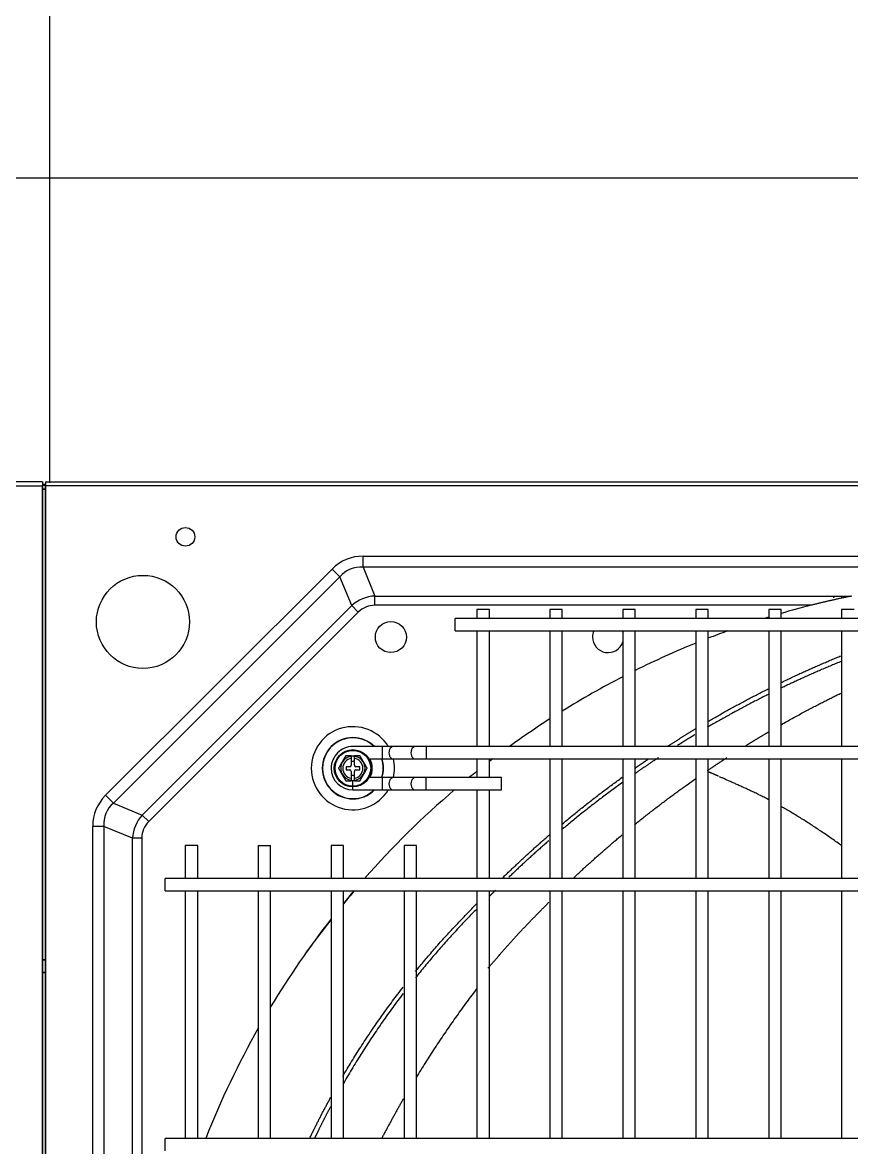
# Model space of a CAD drawing. Header units: millimetres. Extents: x 0 to 504600, y 0 to 118800.
# Drawn here: x 434015.5 to 434282.7, y 46226 to 46588.4 of the extents above; entities that cross this region are included whole.
import ezdxf

# ---------------------------------------------------------------- set-up
doc = ezdxf.new("R2010")
doc.units = ezdxf.units.MM
doc.header["$LTSCALE"] = 200
doc.layers.add('LG-AIRCON', color=240, linetype='Continuous')
doc.layers.add('LG-RLRG', color=3, linetype='Continuous')

# ---------------------------------------------------------------- blocks, each defined once
blk = doc.blocks.new('UXC')
at = {"layer": 'LG-AIRCON', "color": 0}
for p, q in [((390.35, 733), (390.35, 30)), ((390.35, 30), (390.35, 733)), ((391.35, 30), (391.35, 733)), ((391.35, 733), (391.35, 30)), ((371.59, 110.97), (371.59, 650.97)), ((375.12, 650.97), (375.12, 110.97)), ((359.31, 114.82), (359.31, 647.11)), ((362.28, 647.11), (362.28, 114.82)), ((351.81, 215.5), (351.81, 213.5)), ((-393.71, 211.5), (351.81, 211.5)), ((133.8, 131.76), (133.8, 211.5)), ((153.3, 211.5), (153.3, 131.76)), ((157.3, 131.76), (157.3, 211.5)), ((176.8, 211.5), (176.8, 131.76)), ((180.8, 131.76), (180.8, 211.5)), ((200.3, 211.5), (200.3, 131.76)), ((204.3, 131.76), (204.3, 211.5)), ((223.8, 211.5), (223.8, 131.76)), ((227.8, 131.76), (227.8, 211.5)), ((247.3, 211.5), (247.3, 131.76)), ((251.3, 131.76), (251.3, 211.5)), ((270.8, 211.5), (270.8, 131.75)), ((274.8, 131.75), (274.8, 211.5)), ((294.3, 211.5), (294.3, 131.75)), ((298.3, 131.75), (298.3, 211.5)), ((317.8, 211.5), (317.8, 131.75)), ((321.8, 131.75), (321.8, 211.5)), ((341.3, 211.5), (341.3, 131.75)), ((345.3, 131.75), (345.3, 211.5)), ((351.81, 213.5), (351.81, 211.5)), ((391.36, 158), (390.35, 158)), ((390.35, 158), (391.35, 158)), ((391.36, 154), (390.35, 154)), ((390.35, 154), (391.35, 154)), ((351.81, 131.75), (-393.71, 131.75)), ((351.81, 131.75), (351.81, 129.75)), ((-393.71, 127.75), (351.81, 127.75)), ((133.8, 89.26), (133.8, 127.76)), ((153.3, 127.76), (153.3, 89.26)), ((157.3, 89.26), (157.3, 127.76)), ((176.8, 127.76), (176.8, 89.26)), ((180.8, 89.26), (180.8, 127.76)), ((200.3, 127.76), (200.3, 89.26)), ((204.3, 89.26), (204.3, 127.76)), ((223.8, 127.76), (223.8, 89.26)), ((227.8, 89.26), (227.8, 127.76)), ((247.3, 127.76), (247.3, 99.26)), ((251.3, 99.26), (251.3, 127.76)), ((270.8, 127.75), (270.8, 117.09)), ((274.8, 117.09), (274.8, 127.75)), ((294.3, 127.75), (294.3, 117.09)), ((298.3, 117.09), (298.3, 127.75)), ((317.8, 127.75), (317.8, 117.09)), ((321.8, 117.09), (321.8, 127.75)), ((341.3, 127.75), (341.3, 117.09)), ((345.3, 117.09), (345.3, 127.75)), ((351.81, 129.75), (351.81, 127.75)), ((270.8, 117.09), (274.8, 117.09)), ((294.3, 117.09), (298.3, 117.09)), ((321.8, 117.09), (317.8, 117.09)), ((341.3, 117.09), (345.3, 117.09)), ((359.31, 114.82), (362.28, 114.82)), ((362.28, 114.82), (371.59, 110.97)), ((289.56, 41.97), (357.07, 109.42)), ((357.07, 109.42), (359.17, 107.32)), ((371.59, 110.97), (375.12, 110.97)), ((359.17, 107.32), (291.66, 39.87)), ((368.48, 103.46), (359.17, 107.32)), ((295.51, 30.57), (368.48, 103.46)), ((368.48, 103.46), (370.98, 100.96)), ((267.64, 99.25), (243.35, 99.25)), ((243.35, 99.25), (243.35, 95.25)), ((271.18, 99.25), (267.64, 99.25)), ((267.64, 99.25), (267.64, 95.25)), ((278.25, 99.25), (271.18, 99.25)), ((281.78, 99.25), (278.25, 99.25)), ((291.3, 99.25), (281.78, 99.25)), ((281.78, 99.25), (281.78, 95.25)), ((291.3, 99.25), (291.3, 96.25)), ((370.98, 100.96), (298.01, 28.07)), ((243.35, 95.25), (267.64, 95.25)), ((247.3, 95.25), (247.3, 89.26)), ((251.3, 89.26), (251.3, 95.25)), ((267.64, 95.25), (271.18, 95.25)), ((271.18, 95.25), (278.25, 95.25)), ((278.25, 95.25), (281.78, 95.25)), ((281.78, 95.25), (286.11, 95.25)), ((290.8, 96.25), (291.8, 96.25)), ((290.8, 96.14), (290.8, 95.46)), ((290.8, 95.46), (290.8, 93.25)), ((291.8, 94.45), (290.8, 94.45)), ((291.8, 95.46), (291.8, 96.14)), ((291.8, 93.25), (291.8, 95.46)), ((289.1, 92.75), (289.1, 91.75)), ((290.3, 92.75), (289.1, 92.75)), ((289.1, 91.75), (290.3, 91.75)), ((290.8, 91.25), (290.8, 89.04)), ((291.8, 89.04), (291.8, 91.25)), ((293.5, 92.75), (292.3, 92.75)), ((292.3, 91.75), (293.5, 91.75)), ((293.5, 91.75), (293.5, 92.75)), ((267.64, 89.25), (-309.54, 89.25)), ((271.18, 89.25), (267.64, 89.25)), ((267.64, 85.25), (267.64, 89.25)), ((278.25, 89.25), (271.18, 89.25)), ((281.78, 89.25), (278.25, 89.25)), ((286.11, 89.25), (281.78, 89.25)), ((281.78, 89.25), (281.78, 85.25)), ((290.8, 90.05), (291.8, 90.05)), ((290.8, 89.04), (290.8, 88.36)), ((291.8, 88.25), (290.8, 88.25)), ((291.8, 88.36), (291.8, 89.04)), ((-309.54, 85.25), (267.64, 85.25)), ((133.8, 48), (133.8, 85.26)), ((153.3, 85.26), (153.3, 48)), ((157.3, 48), (157.3, 85.26)), ((176.8, 85.26), (176.8, 48)), ((180.8, 48), (180.8, 85.26)), ((200.3, 85.26), (200.3, 48)), ((204.3, 48), (204.3, 85.26)), ((223.8, 85.26), (223.8, 48)), ((227.8, 48), (227.8, 85.26)), ((247.3, 85.26), (247.3, 48)), ((251.3, 48), (251.3, 85.26)), ((267.64, 85.25), (271.18, 85.25)), ((271.18, 85.25), (278.25, 85.25)), ((278.25, 85.25), (281.78, 85.25)), ((281.78, 85.25), (291.3, 85.25)), ((258.31, 48), (-300.21, 48)), ((258.31, 48), (258.31, 46)), ((-300.21, 44), (258.31, 44)), ((133.8, 41.09), (133.8, 44.01)), ((153.3, 44.01), (153.3, 41.09)), ((157.3, 41.09), (157.3, 44.01)), ((176.8, 44.01), (176.8, 41.09)), ((180.8, 41.09), (180.8, 44.01)), ((200.3, 44.01), (200.3, 41.09)), ((204.3, 41.09), (204.3, 44.01)), ((223.8, 44.01), (223.8, 41.09)), ((227.8, 41.09), (227.8, 44.01)), ((247.3, 44.01), (247.3, 41.09)), ((251.3, 41.09), (251.3, 44.01)), ((258.31, 46), (258.31, 44)), ((129.8, 41.09), (133.8, 41.09)), ((153.3, 41.09), (157.3, 41.09)), ((176.8, 41.09), (180.8, 41.09)), ((200.3, 41.09), (204.3, 41.09)), ((223.8, 41.09), (227.8, 41.09)), ((247.3, 41.09), (251.3, 41.09)), ((289.56, 41.97), (291.66, 39.87)), ((291.66, 39.87), (295.51, 30.57)), ((284.17, 36.77), (130.61, 36.77)), ((143.59, 39.74), (284.17, 39.74)), ((284.17, 39.74), (284.17, 36.77)), ((288.02, 27.46), (284.17, 36.77)), ((295.51, 30.57), (298.01, 28.07)), ((390.35, 30), (390.35, 1.3)), ((390.35, 1.3), (390.35, 30)), ((391.35, 1.3), (391.35, 30)), ((391.35, 30), (391.35, 1.3)), ((-329.98, 27.46), (288.02, 27.46)), ((288.02, 27.46), (288.02, 23.93)), ((288.02, 23.93), (-329.98, 23.93)), ((-390.35, 1.3), (390.35, 1.3)), ((390.35, 0), (-390.35, 0)), ((390.35, 2.3), (391.35, 2.3)), ((391.35, 2.3), (390.35, 2.3)), ((390.35, 0), (390.35, 1.3)), ((390.35, 0), (390.35, 1.3)), ((391.35, 1), (390.35, 1)), ((390.35, 1), (391.35, 1)), ((390.35, 0.8), (391.35, 0.8)), ((391.35, 0.8), (390.35, 0.8)), ((391.35, 0), (391.35, 1.3)), ((391.35, 0), (391.35, 1.3)), ((1168.46, 1.3), (391.35, 1.3)), ((391.35, 0), (1168.46, 0))]:
    blk.add_line(p, q, dxfattribs=at)
for points in [[(275, 198.75), (275.14, 199), (275.28, 199.25), (275.43, 199.5), (275.57, 199.76), (275.72, 200.01), (275.86, 200.26), (276, 200.51), (276.15, 200.76), (276.29, 201.01), (276.43, 201.26), (276.57, 201.52), (276.72, 201.77), (276.86, 202.02), (277, 202.27), (277.14, 202.53), (277.29, 202.78), (277.43, 203.03), (277.57, 203.29), (277.71, 203.54), (277.85, 203.79), (277.99, 204.05), (278.13, 204.3), (278.27, 204.55), (278.41, 204.81), (278.55, 205.06), (278.69, 205.32), (278.83, 205.57), (278.97, 205.83), (279.11, 206.09), (279.25, 206.34), (279.39, 206.6), (279.53, 206.85), (279.67, 207.11), (279.81, 207.37), (279.95, 207.62), (280.09, 207.88), (280.23, 208.14), (280.36, 208.39), (280.5, 208.65), (280.64, 208.91), (280.78, 209.17), (280.91, 209.42), (281.05, 209.68), (281.19, 209.94), (281.33, 210.2), (281.46, 210.46), (281.6, 210.72), (281.74, 210.98), (281.87, 211.24), (282.01, 211.49)], [(305.14, 211.32), (305.01, 211.05), (304.89, 210.79), (304.76, 210.52), (304.63, 210.25), (304.5, 209.99), (304.37, 209.72), (304.24, 209.46), (304.11, 209.19), (303.98, 208.93), (303.85, 208.66), (303.71, 208.4), (303.58, 208.13), (303.45, 207.87), (303.32, 207.61), (303.19, 207.34), (303.05, 207.08), (302.92, 206.81), (302.79, 206.55), (302.65, 206.29), (302.52, 206.02), (302.39, 205.76), (302.25, 205.5), (302.12, 205.24), (301.98, 204.97), (301.85, 204.71), (301.71, 204.45), (301.58, 204.19), (301.44, 203.93), (301.3, 203.67), (301.17, 203.4), (301.03, 203.14), (300.89, 202.88), (300.76, 202.62), (300.62, 202.36), (300.48, 202.1), (300.34, 201.84), (300.21, 201.58), (300.07, 201.32), (299.93, 201.06), (299.79, 200.8), (299.65, 200.54), (299.51, 200.28), (299.37, 200.02), (299.23, 199.76), (299.09, 199.51), (298.95, 199.25), (298.81, 198.99), (298.67, 198.73), (298.52, 198.47), (298.38, 198.21)], [(302.46, 209.02), (302.48, 209.07), (302.51, 209.11), (302.53, 209.16), (302.55, 209.2), (302.57, 209.25), (302.6, 209.3), (302.62, 209.34), (302.64, 209.39), (302.66, 209.43), (302.69, 209.48), (302.71, 209.52), (302.73, 209.57), (302.75, 209.62), (302.78, 209.66), (302.8, 209.71), (302.82, 209.75), (302.84, 209.8), (302.87, 209.85), (302.89, 209.89), (302.91, 209.94), (302.93, 209.98), (302.96, 210.03), (302.98, 210.07), (303, 210.12), (303.02, 210.17), (303.04, 210.21), (303.07, 210.26), (303.09, 210.3), (303.11, 210.35), (303.13, 210.4), (303.16, 210.44), (303.18, 210.49), (303.2, 210.53), (303.22, 210.58), (303.24, 210.63), (303.27, 210.67), (303.29, 210.72), (303.31, 210.76), (303.33, 210.81), (303.36, 210.86), (303.38, 210.9), (303.4, 210.95), (303.42, 210.99), (303.44, 211.04), (303.47, 211.08), (303.49, 211.13), (303.51, 211.18), (303.53, 211.22), (303.56, 211.27), (303.58, 211.31)], [(298.49, 201.28), (298.58, 201.44), (298.66, 201.59), (298.74, 201.74), (298.82, 201.9), (298.9, 202.05), (298.98, 202.2), (299.06, 202.36), (299.14, 202.51), (299.23, 202.66), (299.31, 202.82), (299.39, 202.97), (299.47, 203.13), (299.55, 203.28), (299.63, 203.43), (299.71, 203.59), (299.79, 203.74), (299.87, 203.9), (299.95, 204.05), (300.03, 204.21), (300.11, 204.36), (300.19, 204.51), (300.27, 204.67), (300.35, 204.82), (300.43, 204.98), (300.51, 205.13), (300.59, 205.29), (300.67, 205.44), (300.75, 205.6), (300.82, 205.75), (300.9, 205.91), (300.98, 206.06), (301.06, 206.22), (301.14, 206.37), (301.22, 206.53), (301.3, 206.68), (301.37, 206.84), (301.45, 206.99), (301.53, 207.15), (301.61, 207.31), (301.69, 207.46), (301.77, 207.62), (301.84, 207.77), (301.92, 207.93), (302, 208.08), (302.08, 208.24), (302.15, 208.4), (302.23, 208.55), (302.31, 208.71), (302.38, 208.87), (302.46, 209.02)], [(275.1, 164.83), (275.52, 165.39), (275.95, 165.95), (276.37, 166.51), (276.79, 167.08), (277.21, 167.64), (277.63, 168.21), (278.05, 168.78), (278.46, 169.34), (278.87, 169.91), (279.29, 170.48), (279.7, 171.05), (280.11, 171.62), (280.51, 172.2), (280.92, 172.77), (281.32, 173.34), (281.73, 173.92), (282.13, 174.5), (282.53, 175.07), (282.93, 175.65), (283.32, 176.23), (283.72, 176.81), (284.11, 177.39), (284.5, 177.98), (284.89, 178.56), (285.28, 179.14), (285.67, 179.73), (286.06, 180.31), (286.44, 180.9), (286.82, 181.49), (287.2, 182.08), (287.58, 182.67), (287.96, 183.26), (288.34, 183.85), (288.71, 184.44), (289.09, 185.04), (289.46, 185.63), (289.83, 186.23), (290.2, 186.83), (290.56, 187.42), (290.93, 188.02), (291.29, 188.62), (291.66, 189.22), (292.02, 189.83), (292.38, 190.43), (292.73, 191.03), (293.09, 191.64), (293.45, 192.24), (293.8, 192.85), (294.15, 193.46), (294.5, 194.06)], [(251.32, 163.16), (251.73, 163.7), (252.14, 164.24), (252.55, 164.79), (252.96, 165.34), (253.37, 165.88), (253.78, 166.43), (254.18, 166.98), (254.59, 167.53), (255, 168.08), (255.4, 168.64), (255.81, 169.19), (256.21, 169.75), (256.61, 170.31), (257.01, 170.87), (257.41, 171.43), (257.81, 171.99), (258.21, 172.56), (258.61, 173.12), (259.01, 173.69), (259.41, 174.25), (259.8, 174.82), (260.2, 175.39), (260.6, 175.97), (260.99, 176.54), (261.38, 177.11), (261.78, 177.69), (262.17, 178.27), (262.56, 178.84), (262.95, 179.42), (263.34, 180.01), (263.73, 180.59), (264.11, 181.17), (264.5, 181.76), (264.88, 182.34), (265.27, 182.93), (265.65, 183.52), (266.04, 184.11), (266.42, 184.7), (266.8, 185.29), (267.18, 185.89), (267.56, 186.48), (267.94, 187.08), (268.32, 187.68), (268.69, 188.28), (269.07, 188.88), (269.44, 189.48), (269.82, 190.09), (270.19, 190.69), (270.56, 191.3), (270.93, 191.9)], [(294.57, 191.51), (294.21, 190.91), (293.86, 190.31), (293.5, 189.72), (293.15, 189.12), (292.79, 188.53), (292.43, 187.94), (292.07, 187.35), (291.7, 186.75), (291.34, 186.16), (290.97, 185.58), (290.61, 184.99), (290.24, 184.4), (289.87, 183.81), (289.49, 183.23), (289.12, 182.64), (288.75, 182.06), (288.37, 181.48), (287.99, 180.9), (287.61, 180.32), (287.23, 179.74), (286.85, 179.16), (286.47, 178.58), (286.08, 178), (285.69, 177.43), (285.31, 176.85), (284.92, 176.28), (284.52, 175.71), (284.13, 175.13), (283.74, 174.56), (283.34, 173.99), (282.94, 173.42), (282.55, 172.86), (282.15, 172.29), (281.74, 171.72), (281.34, 171.16), (280.94, 170.59), (280.53, 170.03), (280.12, 169.47), (279.71, 168.9), (279.3, 168.34), (278.89, 167.78), (278.48, 167.22), (278.06, 166.67), (277.65, 166.11), (277.23, 165.55), (276.81, 165), (276.39, 164.44), (275.96, 163.89), (275.54, 163.34), (275.12, 162.79)], [(251.36, 137.61), (251.78, 138.03), (252.2, 138.45), (252.61, 138.88), (253.03, 139.3), (253.45, 139.73), (253.86, 140.15), (254.28, 140.58), (254.69, 141.01), (255.1, 141.44), (255.51, 141.87), (255.92, 142.3), (256.33, 142.73), (256.74, 143.17), (257.15, 143.6), (257.55, 144.03), (257.96, 144.47), (258.36, 144.91), (258.77, 145.34), (259.17, 145.78), (259.57, 146.22), (259.97, 146.66), (260.37, 147.1), (260.77, 147.54), (261.17, 147.99), (261.57, 148.43), (261.96, 148.87), (262.36, 149.32), (262.75, 149.77), (263.14, 150.21), (263.53, 150.66), (263.93, 151.11), (264.31, 151.56), (264.7, 152.01), (265.09, 152.46), (265.48, 152.91), (265.86, 153.36), (266.25, 153.81), (266.63, 154.26), (267.01, 154.72), (267.39, 155.17), (267.77, 155.63), (268.15, 156.08), (268.53, 156.54), (268.9, 157), (269.28, 157.45), (269.65, 157.91), (270.02, 158.37), (270.4, 158.83), (270.77, 159.29), (271.14, 159.75)], [(247.76, 156.69), (247.57, 156.46), (247.38, 156.24), (247.19, 156.02), (247, 155.8), (246.81, 155.58), (246.63, 155.36), (246.44, 155.14), (246.25, 154.92), (246.06, 154.7), (245.87, 154.48), (245.68, 154.27), (245.49, 154.05), (245.3, 153.83), (245.11, 153.61), (244.91, 153.39), (244.72, 153.17), (244.53, 152.95), (244.34, 152.74), (244.15, 152.52), (243.96, 152.3), (243.77, 152.08), (243.57, 151.86), (243.38, 151.65), (243.19, 151.43), (243, 151.21), (242.81, 150.99), (242.61, 150.78), (242.42, 150.56), (242.23, 150.34), (242.04, 150.12), (241.84, 149.91), (241.65, 149.69), (241.46, 149.47), (241.26, 149.26), (241.07, 149.04), (240.88, 148.82), (240.69, 148.61), (240.49, 148.39), (240.3, 148.17), (240.11, 147.96), (239.91, 147.74), (239.72, 147.53), (239.53, 147.31), (239.33, 147.09), (239.14, 146.88), (238.94, 146.66), (238.75, 146.44), (238.56, 146.23), (238.36, 146.01), (238.17, 145.8)], [(271.12, 157.75), (270.75, 157.29), (270.38, 156.84), (270.01, 156.38), (269.63, 155.93), (269.26, 155.48), (268.88, 155.02), (268.51, 154.57), (268.13, 154.12), (267.75, 153.67), (267.37, 153.22), (266.99, 152.77), (266.6, 152.32), (266.22, 151.88), (265.84, 151.43), (265.45, 150.98), (265.06, 150.54), (264.68, 150.09), (264.29, 149.65), (263.9, 149.2), (263.51, 148.76), (263.11, 148.32), (262.72, 147.88), (262.33, 147.44), (261.93, 147), (261.54, 146.56), (261.14, 146.12), (260.74, 145.68), (260.34, 145.25), (259.94, 144.81), (259.54, 144.38), (259.14, 143.94), (258.74, 143.51), (258.33, 143.08), (257.93, 142.65), (257.52, 142.22), (257.12, 141.79), (256.71, 141.36), (256.3, 140.93), (255.89, 140.5), (255.48, 140.08), (255.07, 139.65), (254.66, 139.23), (254.25, 138.8), (253.84, 138.38), (253.42, 137.96), (253.01, 137.54), (252.59, 137.12), (252.17, 136.7), (251.76, 136.28), (251.34, 135.87)], [(238.19, 145.81), (237.99, 145.6), (237.79, 145.39), (237.59, 145.18), (237.39, 144.97), (237.19, 144.76), (236.99, 144.55), (236.79, 144.34), (236.59, 144.13), (236.39, 143.92), (236.19, 143.71), (236, 143.51), (235.8, 143.3), (235.6, 143.09), (235.4, 142.88), (235.2, 142.67), (235, 142.46), (234.8, 142.25), (234.6, 142.04), (234.4, 141.83), (234.2, 141.62), (234, 141.41), (233.8, 141.21), (233.59, 141), (233.39, 140.79), (233.19, 140.58), (232.99, 140.37), (232.79, 140.17), (232.59, 139.96), (232.39, 139.75), (232.18, 139.54), (231.98, 139.34), (231.78, 139.13), (231.58, 138.92), (231.38, 138.72), (231.17, 138.51), (230.97, 138.3), (230.77, 138.1), (230.56, 137.89), (230.36, 137.69), (230.15, 137.48), (229.95, 137.28), (229.75, 137.07), (229.54, 136.87), (229.34, 136.66), (229.13, 136.46), (228.93, 136.26), (228.72, 136.05), (228.52, 135.85), (228.31, 135.64), (228.1, 135.44)], [(238.17, 145.8), (238.17, 145.8), (238.17, 145.8), (238.17, 145.8), (238.17, 145.8), (238.17, 145.8), (238.17, 145.8), (238.17, 145.8), (238.17, 145.8), (238.17, 145.8), (238.17, 145.8), (238.17, 145.8), (238.17, 145.8), (238.17, 145.8), (238.18, 145.8), (238.18, 145.8), (238.18, 145.8), (238.18, 145.8), (238.18, 145.8), (238.18, 145.8), (238.18, 145.8), (238.18, 145.8), (238.18, 145.8), (238.18, 145.8), (238.18, 145.8), (238.18, 145.81), (238.18, 145.81), (238.18, 145.81), (238.18, 145.81), (238.18, 145.81), (238.18, 145.81), (238.18, 145.81), (238.18, 145.81), (238.18, 145.81), (238.18, 145.81), (238.18, 145.81), (238.18, 145.81), (238.18, 145.81), (238.18, 145.81), (238.18, 145.81), (238.18, 145.81), (238.18, 145.81), (238.18, 145.81), (238.18, 145.81), (238.19, 145.81), (238.19, 145.81), (238.19, 145.81), (238.19, 145.81), (238.19, 145.81), (238.19, 145.81), (238.19, 145.81)], [(245.31, 131.53), (245.35, 131.57), (245.4, 131.61), (245.44, 131.65), (245.48, 131.69), (245.52, 131.74), (245.57, 131.78), (245.61, 131.82), (245.65, 131.86), (245.69, 131.9), (245.73, 131.95), (245.78, 131.99), (245.82, 132.03), (245.86, 132.07), (245.9, 132.12), (245.95, 132.16), (245.99, 132.2), (246.03, 132.24), (246.07, 132.28), (246.11, 132.33), (246.16, 132.37), (246.2, 132.41), (246.24, 132.45), (246.28, 132.5), (246.33, 132.54), (246.37, 132.58), (246.41, 132.62), (246.45, 132.66), (246.49, 132.71), (246.54, 132.75), (246.58, 132.79), (246.62, 132.83), (246.66, 132.88), (246.7, 132.92), (246.75, 132.96), (246.79, 133), (246.83, 133.05), (246.87, 133.09), (246.91, 133.13), (246.96, 133.17), (247, 133.22), (247.04, 133.26), (247.08, 133.3), (247.12, 133.34), (247.17, 133.38), (247.21, 133.43), (247.25, 133.47), (247.29, 133.51), (247.33, 133.55), (247.38, 133.6), (247.42, 133.64)], [(220.07, 127.49), (219.76, 127.19), (219.44, 126.89), (219.12, 126.6), (218.81, 126.3), (218.49, 126.01), (218.18, 125.72), (217.86, 125.42), (217.55, 125.13), (217.23, 124.84), (216.92, 124.56), (216.6, 124.27), (216.29, 123.98), (215.97, 123.69), (215.66, 123.41), (215.35, 123.13), (215.03, 122.84), (214.72, 122.56), (214.41, 122.28), (214.1, 122), (213.78, 121.72), (213.47, 121.44), (213.16, 121.16), (212.85, 120.88), (212.54, 120.61), (212.23, 120.33), (211.92, 120.06), (211.61, 119.78), (211.3, 119.51), (210.99, 119.24), (210.68, 118.97), (210.37, 118.7), (210.06, 118.43), (209.75, 118.16), (209.44, 117.9), (209.13, 117.63), (208.83, 117.36), (208.52, 117.1), (208.21, 116.84), (207.9, 116.57), (207.6, 116.31), (207.29, 116.05), (206.99, 115.79), (206.68, 115.53), (206.38, 115.27), (206.07, 115.01), (205.77, 114.76), (205.46, 114.5), (205.16, 114.25), (204.85, 113.99), (204.55, 113.74)], [(242.97, 127.49), (242.68, 127.2), (242.38, 126.92), (242.09, 126.63), (241.79, 126.35), (241.5, 126.06), (241.2, 125.78), (240.91, 125.5), (240.61, 125.21), (240.32, 124.93), (240.02, 124.65), (239.72, 124.37), (239.43, 124.09), (239.13, 123.81), (238.83, 123.53), (238.53, 123.24), (238.24, 122.97), (237.94, 122.69), (237.64, 122.41), (237.34, 122.13), (237.04, 121.85), (236.74, 121.57), (236.44, 121.29), (236.14, 121.02), (235.84, 120.74), (235.54, 120.46), (235.24, 120.19), (234.94, 119.91), (234.63, 119.64), (234.33, 119.36), (234.03, 119.09), (233.73, 118.81), (233.42, 118.54), (233.12, 118.27), (232.82, 117.99), (232.51, 117.72), (232.21, 117.45), (231.9, 117.18), (231.6, 116.91), (231.29, 116.63), (230.99, 116.36), (230.68, 116.09), (230.37, 115.82), (230.07, 115.55), (229.76, 115.28), (229.45, 115.01), (229.15, 114.75), (228.84, 114.48), (228.53, 114.21), (228.22, 113.94), (227.91, 113.68)], [(228.19, 115.64), (228.46, 115.87), (228.72, 116.09), (228.98, 116.32), (229.24, 116.55), (229.51, 116.78), (229.77, 117.01), (230.03, 117.24), (230.29, 117.47), (230.55, 117.7), (230.81, 117.93), (231.07, 118.16), (231.33, 118.39), (231.59, 118.62), (231.85, 118.85), (232.11, 119.09), (232.37, 119.32), (232.63, 119.55), (232.89, 119.78), (233.15, 120.01), (233.41, 120.25), (233.67, 120.48), (233.92, 120.71), (234.18, 120.95), (234.44, 121.18), (234.7, 121.42), (234.95, 121.65), (235.21, 121.89), (235.47, 122.12), (235.72, 122.36), (235.98, 122.59), (236.23, 122.83), (236.49, 123.06), (236.74, 123.3), (237, 123.54), (237.25, 123.77), (237.51, 124.01), (237.76, 124.25), (238.02, 124.49), (238.27, 124.72), (238.52, 124.96), (238.78, 125.2), (239.03, 125.44), (239.28, 125.68), (239.54, 125.92), (239.79, 126.16), (240.04, 126.4), (240.29, 126.64), (240.54, 126.88), (240.8, 127.12), (241.05, 127.36)], [(133.73, 117.25), (134.13, 116.96), (134.52, 116.67), (134.92, 116.38), (135.33, 116.1), (135.73, 115.81), (136.13, 115.53), (136.53, 115.24), (136.93, 114.96), (137.33, 114.68), (137.73, 114.41), (138.13, 114.13), (138.53, 113.86), (138.92, 113.59), (139.31, 113.32), (139.71, 113.05), (140.1, 112.79), (140.49, 112.52), (140.88, 112.26), (141.27, 112), (141.66, 111.74), (142.05, 111.48), (142.44, 111.23), (142.82, 110.97), (143.21, 110.72), (143.6, 110.47), (143.98, 110.22), (144.37, 109.97), (144.75, 109.72), (145.14, 109.48), (145.53, 109.23), (145.91, 108.99), (146.3, 108.74), (146.69, 108.5), (147.08, 108.26), (147.47, 108.01), (147.86, 107.77), (148.26, 107.53), (148.65, 107.29), (149.05, 107.05), (149.44, 106.81), (149.84, 106.57), (150.23, 106.34), (150.63, 106.11), (151.02, 105.88), (151.41, 105.65), (151.8, 105.42), (152.19, 105.2), (152.57, 104.98), (152.95, 104.76), (153.33, 104.55)], [(200.59, 110.48), (200.24, 110.2), (199.88, 109.91), (199.53, 109.63), (199.18, 109.35), (198.83, 109.07), (198.48, 108.79), (198.13, 108.51), (197.78, 108.23), (197.43, 107.95), (197.08, 107.68), (196.73, 107.4), (196.38, 107.13), (196.04, 106.86), (195.69, 106.59), (195.34, 106.32), (195, 106.05), (194.65, 105.78), (194.31, 105.51), (193.97, 105.25), (193.62, 104.99), (193.28, 104.72), (192.94, 104.46), (192.6, 104.2), (192.25, 103.94), (191.91, 103.68), (191.57, 103.42), (191.23, 103.17), (190.9, 102.91), (190.56, 102.66), (190.22, 102.4), (189.88, 102.15), (189.55, 101.9), (189.21, 101.65), (188.88, 101.4), (188.54, 101.15), (188.21, 100.91), (187.87, 100.66), (187.54, 100.41), (187.21, 100.17), (186.88, 99.93), (186.55, 99.69), (186.21, 99.45), (185.88, 99.21), (185.56, 98.97), (185.23, 98.73), (184.9, 98.49), (184.57, 98.26), (184.24, 98.02), (183.92, 97.79), (180.8, 95.56)], [(204.37, 96.8), (204.77, 97.09), (205.18, 97.38), (205.58, 97.68), (205.99, 97.97), (206.39, 98.27), (206.79, 98.56), (207.19, 98.86), (207.6, 99.15), (208, 99.45), (208.4, 99.75), (208.8, 100.05), (209.2, 100.35), (209.6, 100.65), (210, 100.95), (210.4, 101.25), (210.8, 101.55), (211.2, 101.85), (211.59, 102.15), (211.99, 102.46), (212.39, 102.76), (212.79, 103.06), (213.18, 103.37), (213.58, 103.67), (213.97, 103.98), (214.37, 104.29), (214.76, 104.59), (215.16, 104.9), (215.55, 105.21), (215.94, 105.52), (216.33, 105.83), (216.73, 106.14), (217.12, 106.45), (217.51, 106.76), (217.9, 107.07), (218.29, 107.38), (218.68, 107.7), (219.07, 108.01), (219.46, 108.32), (219.85, 108.64), (220.23, 108.95), (220.62, 109.27), (221.01, 109.59), (221.39, 109.9), (221.78, 110.22), (222.16, 110.54), (222.55, 110.86), (222.93, 111.18), (223.32, 111.49), (223.7, 111.81), (224.08, 112.14)], [(223.85, 110.22), (223.47, 109.9), (223.09, 109.59), (222.72, 109.28), (222.34, 108.96), (221.96, 108.65), (221.58, 108.34), (221.21, 108.03), (220.83, 107.72), (220.45, 107.41), (220.07, 107.1), (219.69, 106.79), (219.31, 106.48), (218.93, 106.18), (218.54, 105.87), (218.16, 105.56), (217.78, 105.26), (217.4, 104.95), (217.01, 104.65), (216.63, 104.34), (216.24, 104.04), (215.86, 103.73), (215.47, 103.43), (215.09, 103.13), (214.7, 102.83), (214.32, 102.53), (213.93, 102.23), (213.54, 101.93), (213.15, 101.63), (212.76, 101.33), (212.38, 101.03), (211.99, 100.73), (211.6, 100.43), (211.21, 100.14), (210.81, 99.84), (210.42, 99.54), (210.03, 99.25), (209.64, 98.95), (209.25, 98.66), (208.85, 98.37), (208.46, 98.07), (208.07, 97.78), (207.67, 97.49), (207.28, 97.2), (206.88, 96.91), (206.49, 96.62), (206.09, 96.33), (205.69, 96.04), (205.3, 95.75), (204.9, 95.46), (204.5, 95.17)], [(157.3, 102.38), (157.67, 102.19), (158.05, 101.99), (158.42, 101.8), (158.79, 101.61), (159.16, 101.42), (159.53, 101.24), (159.9, 101.05), (160.27, 100.87), (160.64, 100.69), (161.01, 100.51), (161.37, 100.33), (161.73, 100.16), (162.09, 99.98), (162.45, 99.81), (162.8, 99.64), (163.16, 99.48), (163.51, 99.31), (163.86, 99.15), (164.22, 98.99), (164.56, 98.82), (164.91, 98.67), (165.24, 98.51), (165.58, 98.36), (165.91, 98.21), (166.24, 98.06), (166.57, 97.91), (166.9, 97.76), (167.23, 97.62), (167.54, 97.48), (167.85, 97.34), (168.15, 97.2), (168.46, 97.06), (168.77, 96.93), (169.07, 96.79), (169.36, 96.66), (169.63, 96.54), (169.91, 96.42), (170.2, 96.29), (170.48, 96.16), (170.76, 96.04), (171, 95.93), (171.24, 95.83), (171.5, 95.71), (171.77, 95.59), (172.01, 95.48), (172.23, 95.39), (172.44, 95.29), (172.67, 95.19), (172.9, 95.08), (173.12, 94.98)], [(173.45, 94.84), (173.53, 94.8), (173.62, 94.76), (173.7, 94.72), (173.79, 94.68), (173.87, 94.65), (173.95, 94.61), (174.04, 94.57), (174.12, 94.54), (174.2, 94.5), (174.28, 94.47), (174.36, 94.43), (174.44, 94.4), (174.51, 94.36), (174.59, 94.33), (174.67, 94.29), (174.74, 94.26), (174.82, 94.23), (174.89, 94.2), (174.97, 94.17), (175.04, 94.14), (175.11, 94.11), (175.18, 94.08), (175.25, 94.05), (175.33, 94.02), (175.4, 93.99), (175.46, 93.96), (175.53, 93.93), (175.6, 93.9), (175.67, 93.88), (175.73, 93.85), (175.8, 93.82), (175.86, 93.8), (175.92, 93.77), (175.98, 93.75), (176.05, 93.72), (176.11, 93.69), (176.16, 93.67), (176.22, 93.64), (176.28, 93.62), (176.33, 93.59), (176.39, 93.57), (176.44, 93.54), (176.49, 93.52), (176.54, 93.49), (176.59, 93.47), (176.64, 93.45), (176.69, 93.42), (176.74, 93.4), (176.79, 93.38), (176.83, 93.35)], [(288.99, 96.25), (288.98, 96.23), (288.96, 96.2), (288.93, 96.14), (288.89, 96.07), (288.85, 96), (288.8, 95.92), (288.76, 95.84), (288.71, 95.75), (288.66, 95.67), (288.61, 95.58), (288.56, 95.49), (288.51, 95.41), (288.46, 95.32), (288.4, 95.23), (288.35, 95.14), (288.3, 95.05), (288.25, 94.96), (288.2, 94.87), (288.15, 94.78), (288.1, 94.7), (288.04, 94.61), (287.99, 94.52), (287.94, 94.43), (287.89, 94.34), (287.84, 94.25), (287.79, 94.16), (287.73, 94.07), (287.68, 93.98), (287.63, 93.89), (287.58, 93.8), (287.53, 93.71), (287.48, 93.62), (287.42, 93.53), (287.37, 93.44), (287.32, 93.36), (287.27, 93.27), (287.22, 93.18), (287.17, 93.09), (287.12, 93), (287.07, 92.91), (287.02, 92.83), (286.97, 92.74), (286.92, 92.66), (286.87, 92.58), (286.83, 92.5), (286.78, 92.42), (286.75, 92.36), (286.71, 92.3), (286.69, 92.27), (286.68, 92.25)], [(290.8, 96.25), (290.76, 96.25), (290.72, 96.25), (290.68, 96.25), (290.64, 96.25), (290.59, 96.25), (290.55, 96.25), (290.51, 96.25), (290.47, 96.25), (290.43, 96.25), (290.39, 96.25), (290.35, 96.25), (290.3, 96.25), (290.26, 96.25), (290.22, 96.25), (290.18, 96.25), (290.14, 96.25), (290.1, 96.25), (290.06, 96.25), (290.01, 96.25), (289.97, 96.25), (289.93, 96.25), (289.89, 96.25), (289.85, 96.25), (289.81, 96.25), (289.77, 96.25), (289.73, 96.25), (289.69, 96.25), (289.65, 96.25), (289.61, 96.25), (289.57, 96.25), (289.53, 96.25), (289.49, 96.25), (289.45, 96.25), (289.41, 96.25), (289.37, 96.25), (289.33, 96.25), (289.3, 96.25), (289.26, 96.25), (289.23, 96.25), (289.19, 96.25), (289.16, 96.25), (289.13, 96.25), (289.1, 96.25), (289.08, 96.25), (289.05, 96.25), (289.03, 96.25), (289.02, 96.25), (289, 96.25), (289, 96.25), (288.99, 96.25)], [(290.8, 96.25), (290.8, 96.25), (290.8, 96.25), (290.8, 96.24), (290.8, 96.24), (290.8, 96.24), (290.8, 96.24), (290.8, 96.23), (290.8, 96.23), (290.8, 96.23), (290.8, 96.23), (290.8, 96.23), (290.8, 96.22), (290.8, 96.22), (290.8, 96.22), (290.8, 96.22), (290.8, 96.21), (290.8, 96.21), (290.8, 96.21), (290.8, 96.21), (290.8, 96.21), (290.8, 96.2), (290.8, 96.2), (290.8, 96.2), (290.8, 96.2), (290.8, 96.19), (290.8, 96.19), (290.8, 96.19), (290.8, 96.19), (290.8, 96.18), (290.8, 96.18), (290.8, 96.18), (290.8, 96.18), (290.8, 96.18), (290.8, 96.17), (290.8, 96.17), (290.8, 96.17), (290.8, 96.17), (290.8, 96.16), (290.8, 96.16), (290.8, 96.16), (290.8, 96.16), (290.8, 96.16), (290.8, 96.15), (290.8, 96.15), (290.8, 96.15), (290.8, 96.15), (290.8, 96.14), (290.8, 96.14), (290.8, 96.14), (290.8, 96.14)], [(293.61, 96.25), (293.61, 96.25), (293.6, 96.25), (293.59, 96.25), (293.57, 96.25), (293.55, 96.25), (293.53, 96.25), (293.5, 96.25), (293.47, 96.25), (293.44, 96.25), (293.41, 96.25), (293.38, 96.25), (293.34, 96.25), (293.3, 96.25), (293.27, 96.25), (293.23, 96.25), (293.19, 96.25), (293.15, 96.25), (293.11, 96.25), (293.08, 96.25), (293.04, 96.25), (293, 96.25), (292.95, 96.25), (292.91, 96.25), (292.87, 96.25), (292.83, 96.25), (292.79, 96.25), (292.75, 96.25), (292.71, 96.25), (292.67, 96.25), (292.63, 96.25), (292.59, 96.25), (292.55, 96.25), (292.5, 96.25), (292.46, 96.25), (292.42, 96.25), (292.38, 96.25), (292.34, 96.25), (292.3, 96.25), (292.26, 96.25), (292.22, 96.25), (292.17, 96.25), (292.13, 96.25), (292.09, 96.25), (292.05, 96.25), (292.01, 96.25), (291.97, 96.25), (291.93, 96.25), (291.89, 96.25), (291.84, 96.25), (291.8, 96.25)], [(291.8, 96.14), (291.8, 96.14), (291.8, 96.14), (291.8, 96.14), (291.8, 96.15), (291.8, 96.15), (291.8, 96.15), (291.8, 96.15), (291.8, 96.15), (291.8, 96.16), (291.8, 96.16), (291.8, 96.16), (291.8, 96.16), (291.8, 96.17), (291.8, 96.17), (291.8, 96.17), (291.8, 96.17), (291.8, 96.18), (291.8, 96.18), (291.8, 96.18), (291.8, 96.18), (291.8, 96.18), (291.8, 96.19), (291.8, 96.19), (291.8, 96.19), (291.8, 96.19), (291.8, 96.2), (291.8, 96.2), (291.8, 96.2), (291.8, 96.2), (291.8, 96.2), (291.8, 96.21), (291.8, 96.21), (291.8, 96.21), (291.8, 96.21), (291.8, 96.22), (291.8, 96.22), (291.8, 96.22), (291.8, 96.22), (291.8, 96.23), (291.8, 96.23), (291.8, 96.23), (291.8, 96.23), (291.8, 96.23), (291.8, 96.24), (291.8, 96.24), (291.8, 96.24), (291.8, 96.24), (291.8, 96.25), (291.8, 96.25), (291.8, 96.25)], [(295.92, 92.25), (295.91, 92.27), (295.89, 92.3), (295.86, 92.36), (295.82, 92.43), (295.78, 92.5), (295.73, 92.58), (295.68, 92.66), (295.64, 92.75), (295.59, 92.83), (295.54, 92.92), (295.49, 93.01), (295.43, 93.09), (295.38, 93.18), (295.33, 93.27), (295.28, 93.36), (295.23, 93.45), (295.18, 93.54), (295.13, 93.63), (295.08, 93.72), (295.02, 93.8), (294.97, 93.89), (294.92, 93.98), (294.87, 94.07), (294.82, 94.16), (294.77, 94.25), (294.71, 94.34), (294.66, 94.43), (294.61, 94.52), (294.56, 94.61), (294.51, 94.7), (294.46, 94.79), (294.4, 94.88), (294.35, 94.97), (294.3, 95.06), (294.25, 95.14), (294.2, 95.23), (294.15, 95.32), (294.1, 95.41), (294.05, 95.5), (294, 95.59), (293.95, 95.67), (293.9, 95.76), (293.85, 95.84), (293.8, 95.92), (293.75, 96), (293.71, 96.08), (293.67, 96.14), (293.64, 96.2), (293.62, 96.23), (293.61, 96.25)], [(177.1, 93.04), (176.97, 92.95), (176.84, 92.86), (176.72, 92.78), (176.59, 92.69), (176.46, 92.6), (176.33, 92.52), (176.2, 92.43), (176.07, 92.34), (175.95, 92.26), (175.82, 92.17), (175.69, 92.08), (175.56, 92), (175.43, 91.91), (175.31, 91.83), (175.18, 91.74), (175.05, 91.66), (174.93, 91.57), (174.8, 91.49), (174.67, 91.4), (174.54, 91.32), (174.42, 91.23), (174.29, 91.15), (174.17, 91.06), (174.04, 90.98), (173.91, 90.9), (173.79, 90.81), (173.66, 90.73), (173.54, 90.65), (173.41, 90.56), (173.28, 90.48), (173.16, 90.4), (173.03, 90.31), (172.91, 90.23), (172.78, 90.15), (172.66, 90.07), (172.53, 89.99), (172.41, 89.9), (172.28, 89.82), (172.16, 89.74), (172.04, 89.66), (171.91, 89.58), (171.79, 89.5), (171.66, 89.42), (171.54, 89.34), (171.42, 89.25), (171.29, 89.17), (171.17, 89.09), (171.05, 89.01), (170.92, 88.93), (170.8, 88.85)], [(192.77, 88.81), (192.92, 88.91), (193.07, 89.01), (193.23, 89.11), (193.38, 89.21), (193.53, 89.31), (193.68, 89.41), (193.83, 89.51), (193.98, 89.61), (194.13, 89.71), (194.29, 89.81), (194.44, 89.91), (194.59, 90.01), (194.74, 90.11), (194.89, 90.21), (195.04, 90.32), (195.19, 90.42), (195.34, 90.52), (195.5, 90.62), (195.65, 90.72), (195.8, 90.82), (195.95, 90.93), (196.1, 91.03), (196.25, 91.13), (196.4, 91.23), (196.55, 91.33), (196.7, 91.44), (196.85, 91.54), (197, 91.64), (197.15, 91.74), (197.3, 91.85), (197.45, 91.95), (197.61, 92.05), (197.76, 92.15), (197.91, 92.26), (198.06, 92.36), (198.21, 92.46), (198.36, 92.57), (198.51, 92.67), (198.66, 92.77), (198.81, 92.88), (198.96, 92.98), (199.11, 93.08), (199.26, 93.19), (199.41, 93.29), (199.55, 93.4), (199.7, 93.5), (199.85, 93.6), (200, 93.71), (200.15, 93.81), (200.3, 93.92)], [(200.4, 92.26), (200.31, 92.2), (200.23, 92.13), (200.14, 92.07), (200.05, 92.01), (199.96, 91.95), (199.87, 91.89), (199.78, 91.83), (199.7, 91.76), (199.61, 91.7), (199.52, 91.64), (199.43, 91.58), (199.34, 91.52), (199.25, 91.46), (199.16, 91.4), (199.08, 91.33), (198.99, 91.27), (198.9, 91.21), (198.81, 91.15), (198.72, 91.09), (198.63, 91.03), (198.54, 90.97), (198.45, 90.91), (198.37, 90.84), (198.28, 90.78), (198.19, 90.72), (198.1, 90.66), (198.01, 90.6), (197.92, 90.54), (197.83, 90.48), (197.74, 90.42), (197.65, 90.36), (197.57, 90.29), (197.48, 90.23), (197.39, 90.17), (197.3, 90.11), (197.21, 90.05), (197.12, 89.99), (197.03, 89.93), (196.94, 89.87), (196.85, 89.81), (196.76, 89.75), (196.67, 89.69), (196.59, 89.63), (196.5, 89.57), (196.41, 89.5), (196.32, 89.44), (196.23, 89.38), (196.14, 89.32), (196.05, 89.26), (195.96, 89.2)], [(286.68, 92.25), (286.69, 92.23), (286.71, 92.2), (286.75, 92.14), (286.78, 92.07), (286.83, 92), (286.87, 91.92), (286.92, 91.84), (286.97, 91.75), (287.02, 91.67), (287.07, 91.58), (287.12, 91.49), (287.17, 91.41), (287.22, 91.32), (287.27, 91.23), (287.32, 91.14), (287.37, 91.05), (287.43, 90.96), (287.48, 90.87), (287.53, 90.78), (287.58, 90.7), (287.63, 90.61), (287.68, 90.52), (287.74, 90.43), (287.79, 90.34), (287.84, 90.25), (287.89, 90.16), (287.94, 90.07), (287.99, 89.98), (288.05, 89.89), (288.1, 89.8), (288.15, 89.71), (288.2, 89.62), (288.25, 89.53), (288.3, 89.44), (288.35, 89.36), (288.41, 89.27), (288.46, 89.18), (288.51, 89.09), (288.56, 89), (288.61, 88.91), (288.66, 88.83), (288.71, 88.74), (288.76, 88.66), (288.8, 88.58), (288.85, 88.5), (288.89, 88.42), (288.93, 88.36), (288.96, 88.3), (288.98, 88.27), (288.99, 88.25)], [(293.61, 88.25), (293.62, 88.27), (293.64, 88.3), (293.67, 88.36), (293.71, 88.43), (293.76, 88.5), (293.8, 88.58), (293.85, 88.66), (293.9, 88.75), (293.95, 88.83), (294, 88.92), (294.05, 89.01), (294.1, 89.09), (294.15, 89.18), (294.2, 89.27), (294.25, 89.36), (294.3, 89.45), (294.35, 89.54), (294.41, 89.63), (294.46, 89.72), (294.51, 89.8), (294.56, 89.89), (294.61, 89.98), (294.66, 90.07), (294.72, 90.16), (294.77, 90.25), (294.82, 90.34), (294.87, 90.43), (294.92, 90.52), (294.97, 90.61), (295.03, 90.7), (295.08, 90.79), (295.13, 90.88), (295.18, 90.97), (295.23, 91.06), (295.28, 91.14), (295.33, 91.23), (295.39, 91.32), (295.44, 91.41), (295.49, 91.5), (295.54, 91.59), (295.59, 91.67), (295.64, 91.76), (295.69, 91.84), (295.73, 91.92), (295.78, 92), (295.82, 92.08), (295.86, 92.14), (295.89, 92.2), (295.91, 92.23), (295.92, 92.25)], [(288.99, 88.25), (289, 88.25), (289, 88.25), (289.02, 88.25), (289.03, 88.25), (289.05, 88.25), (289.08, 88.25), (289.1, 88.25), (289.13, 88.25), (289.16, 88.25), (289.2, 88.25), (289.23, 88.25), (289.26, 88.25), (289.3, 88.25), (289.34, 88.25), (289.37, 88.25), (289.41, 88.25), (289.45, 88.25), (289.49, 88.25), (289.53, 88.25), (289.57, 88.25), (289.61, 88.25), (289.65, 88.25), (289.69, 88.25), (289.73, 88.25), (289.77, 88.25), (289.81, 88.25), (289.85, 88.25), (289.89, 88.25), (289.94, 88.25), (289.98, 88.25), (290.02, 88.25), (290.06, 88.25), (290.1, 88.25), (290.14, 88.25), (290.18, 88.25), (290.22, 88.25), (290.26, 88.25), (290.31, 88.25), (290.35, 88.25), (290.39, 88.25), (290.43, 88.25), (290.47, 88.25), (290.51, 88.25), (290.55, 88.25), (290.6, 88.25), (290.64, 88.25), (290.68, 88.25), (290.72, 88.25), (290.76, 88.25), (290.8, 88.25)], [(290.8, 88.36), (290.8, 88.36), (290.8, 88.36), (290.8, 88.36), (290.8, 88.35), (290.8, 88.35), (290.8, 88.35), (290.8, 88.35), (290.8, 88.35), (290.8, 88.34), (290.8, 88.34), (290.8, 88.34), (290.8, 88.34), (290.8, 88.33), (290.8, 88.33), (290.8, 88.33), (290.8, 88.33), (290.8, 88.32), (290.8, 88.32), (290.8, 88.32), (290.8, 88.32), (290.8, 88.32), (290.8, 88.31), (290.8, 88.31), (290.8, 88.31), (290.8, 88.31), (290.8, 88.3), (290.8, 88.3), (290.8, 88.3), (290.8, 88.3), (290.8, 88.3), (290.8, 88.29), (290.8, 88.29), (290.8, 88.29), (290.8, 88.29), (290.8, 88.28), (290.8, 88.28), (290.8, 88.28), (290.8, 88.28), (290.8, 88.27), (290.8, 88.27), (290.8, 88.27), (290.8, 88.27), (290.8, 88.27), (290.8, 88.26), (290.8, 88.26), (290.8, 88.26), (290.8, 88.26), (290.8, 88.25), (290.8, 88.25), (290.8, 88.25)], [(291.8, 88.25), (291.8, 88.25), (291.8, 88.25), (291.8, 88.26), (291.8, 88.26), (291.8, 88.26), (291.8, 88.26), (291.8, 88.27), (291.8, 88.27), (291.8, 88.27), (291.8, 88.27), (291.8, 88.27), (291.8, 88.28), (291.8, 88.28), (291.8, 88.28), (291.8, 88.28), (291.8, 88.29), (291.8, 88.29), (291.8, 88.29), (291.8, 88.29), (291.8, 88.3), (291.8, 88.3), (291.8, 88.3), (291.8, 88.3), (291.8, 88.3), (291.8, 88.31), (291.8, 88.31), (291.8, 88.31), (291.8, 88.31), (291.8, 88.32), (291.8, 88.32), (291.8, 88.32), (291.8, 88.32), (291.8, 88.32), (291.8, 88.33), (291.8, 88.33), (291.8, 88.33), (291.8, 88.33), (291.8, 88.34), (291.8, 88.34), (291.8, 88.34), (291.8, 88.34), (291.8, 88.35), (291.8, 88.35), (291.8, 88.35), (291.8, 88.35), (291.8, 88.35), (291.8, 88.36), (291.8, 88.36), (291.8, 88.36), (291.8, 88.36)], [(291.8, 88.25), (291.84, 88.25), (291.89, 88.25), (291.93, 88.25), (291.97, 88.25), (292.01, 88.25), (292.05, 88.25), (292.09, 88.25), (292.13, 88.25), (292.18, 88.25), (292.22, 88.25), (292.26, 88.25), (292.3, 88.25), (292.34, 88.25), (292.38, 88.25), (292.43, 88.25), (292.47, 88.25), (292.51, 88.25), (292.55, 88.25), (292.59, 88.25), (292.63, 88.25), (292.67, 88.25), (292.71, 88.25), (292.76, 88.25), (292.8, 88.25), (292.84, 88.25), (292.88, 88.25), (292.92, 88.25), (292.96, 88.25), (293, 88.25), (293.04, 88.25), (293.08, 88.25), (293.12, 88.25), (293.16, 88.25), (293.19, 88.25), (293.23, 88.25), (293.27, 88.25), (293.31, 88.25), (293.34, 88.25), (293.38, 88.25), (293.41, 88.25), (293.44, 88.25), (293.47, 88.25), (293.5, 88.25), (293.53, 88.25), (293.55, 88.25), (293.57, 88.25), (293.59, 88.25), (293.6, 88.25), (293.61, 88.25), (293.61, 88.25)], [(164.54, 84.89), (164.39, 84.8), (164.24, 84.71), (164.1, 84.61), (163.95, 84.52), (163.8, 84.43), (163.65, 84.34), (163.51, 84.25), (163.36, 84.16), (163.21, 84.07), (163.07, 83.98), (162.92, 83.89), (162.77, 83.8), (162.63, 83.71), (162.48, 83.63), (162.34, 83.54), (162.19, 83.45), (162.05, 83.36), (161.9, 83.27), (161.76, 83.18), (161.61, 83.1), (161.47, 83.01), (161.33, 82.92), (161.18, 82.84), (161.04, 82.75), (160.9, 82.66), (160.75, 82.58), (160.61, 82.49), (160.47, 82.41), (160.33, 82.32), (160.18, 82.24), (160.04, 82.15), (159.9, 82.07), (159.76, 81.98), (159.62, 81.9), (159.48, 81.81), (159.34, 81.73), (159.2, 81.65), (159.06, 81.56), (158.92, 81.48), (158.78, 81.4), (158.64, 81.32), (158.5, 81.23), (158.36, 81.15), (158.22, 81.07), (158.08, 80.99), (157.94, 80.91), (157.8, 80.82), (157.67, 80.74), (157.53, 80.66), (157.39, 80.58)], [(189.65, 85.03), (189.48, 84.92), (189.3, 84.81), (189.13, 84.7), (188.96, 84.59), (188.78, 84.48), (188.61, 84.37), (188.44, 84.26), (188.26, 84.15), (188.09, 84.04), (187.92, 83.93), (187.74, 83.81), (187.57, 83.7), (187.39, 83.59), (187.22, 83.48), (187.05, 83.37), (186.87, 83.27), (186.7, 83.16), (186.53, 83.05), (186.35, 82.94), (186.18, 82.83), (186, 82.72), (185.83, 82.61), (185.66, 82.5), (185.48, 82.39), (185.31, 82.28), (185.13, 82.17), (184.96, 82.07), (184.78, 81.96), (184.61, 81.85), (184.44, 81.74), (184.26, 81.63), (184.09, 81.53), (183.91, 81.42), (183.74, 81.31), (183.56, 81.2), (183.39, 81.09), (183.21, 80.99), (183.04, 80.88), (182.86, 80.77), (182.69, 80.67), (182.51, 80.56), (182.34, 80.45), (182.16, 80.35), (181.99, 80.24), (181.81, 80.13), (181.64, 80.03), (181.46, 79.92), (181.28, 79.81), (181.11, 79.71), (180.93, 79.6)], [(181.08, 81.44), (181.19, 81.51), (181.3, 81.58), (181.42, 81.64), (181.53, 81.71), (181.64, 81.78), (181.75, 81.85), (181.86, 81.91), (181.97, 81.98), (182.09, 82.05), (182.2, 82.12), (182.31, 82.18), (182.42, 82.25), (182.53, 82.32), (182.64, 82.39), (182.75, 82.45), (182.86, 82.52), (182.98, 82.59), (183.09, 82.66), (183.2, 82.73), (183.31, 82.79), (183.42, 82.86), (183.53, 82.93), (183.64, 83), (183.75, 83.07), (183.87, 83.14), (183.98, 83.2), (184.09, 83.27), (184.2, 83.34), (184.31, 83.41), (184.42, 83.48), (184.53, 83.55), (184.64, 83.62), (184.75, 83.68), (184.86, 83.75), (184.98, 83.82), (185.09, 83.89), (185.2, 83.96), (185.31, 84.03), (185.42, 84.1), (185.53, 84.17), (185.64, 84.23), (185.75, 84.3), (185.86, 84.37), (185.97, 84.44), (186.08, 84.51), (186.19, 84.58), (186.3, 84.65), (186.42, 84.72), (186.53, 84.79), (186.64, 84.86)], [(153.32, 78.23), (152.85, 77.97), (152.39, 77.7), (151.93, 77.45), (151.48, 77.19), (151.02, 76.94), (150.57, 76.69), (150.13, 76.44), (149.68, 76.19), (149.24, 75.95), (148.8, 75.71), (148.37, 75.47), (147.94, 75.23), (147.51, 75), (147.09, 74.77), (146.67, 74.54), (146.25, 74.32), (145.83, 74.1), (145.42, 73.87), (145.01, 73.66), (144.61, 73.44), (144.21, 73.23), (143.81, 73.02), (143.41, 72.81), (143.02, 72.6), (142.63, 72.4), (142.25, 72.2), (141.86, 72), (141.49, 71.8), (141.11, 71.61), (140.74, 71.41), (140.37, 71.22), (140, 71.04), (139.64, 70.85), (139.28, 70.67), (138.93, 70.49), (138.57, 70.31), (138.23, 70.13), (137.88, 69.96), (137.54, 69.79), (137.2, 69.62), (136.86, 69.45), (136.53, 69.28), (136.2, 69.12), (135.88, 68.96), (135.56, 68.8), (135.24, 68.64), (134.92, 68.49), (134.61, 68.33), (134.31, 68.18), (134, 68.03)], [(176.88, 77.2), (176.5, 76.97), (176.11, 76.75), (175.73, 76.53), (175.35, 76.31), (174.96, 76.09), (174.58, 75.86), (174.19, 75.64), (173.81, 75.42), (173.42, 75.21), (173.04, 74.99), (172.65, 74.77), (172.27, 74.55), (171.88, 74.33), (171.49, 74.12), (171.11, 73.9), (170.72, 73.69), (170.33, 73.47), (169.94, 73.26), (169.56, 73.04), (169.17, 72.83), (168.78, 72.61), (168.39, 72.4), (168, 72.19), (167.62, 71.98), (167.23, 71.77), (166.84, 71.56), (166.45, 71.35), (166.06, 71.14), (165.67, 70.93), (165.28, 70.72), (164.89, 70.51), (164.5, 70.31), (164.11, 70.1), (163.71, 69.89), (163.32, 69.69), (162.93, 69.48), (162.54, 69.28), (162.15, 69.07), (161.76, 68.87), (161.36, 68.67), (160.97, 68.46), (160.58, 68.26), (160.18, 68.06), (159.79, 67.86), (159.4, 67.66), (159, 67.46), (158.61, 67.26), (158.21, 67.06), (157.82, 66.86), (157.42, 66.67)], [(157.45, 68.47), (157.85, 68.67), (158.25, 68.87), (158.65, 69.07), (159.05, 69.27), (159.44, 69.47), (159.84, 69.67), (160.24, 69.87), (160.63, 70.08), (161.03, 70.28), (161.43, 70.48), (161.82, 70.69), (162.22, 70.89), (162.61, 71.1), (163.01, 71.3), (163.4, 71.51), (163.8, 71.71), (164.19, 71.92), (164.59, 72.13), (164.98, 72.34), (165.37, 72.55), (165.77, 72.76), (166.16, 72.97), (166.55, 73.18), (166.95, 73.39), (167.34, 73.6), (167.73, 73.81), (168.12, 74.02), (168.51, 74.24), (168.9, 74.45), (169.3, 74.67), (169.69, 74.88), (170.08, 75.1), (170.47, 75.31), (170.86, 75.53), (171.25, 75.75), (171.64, 75.96), (172.03, 76.18), (172.42, 76.4), (172.81, 76.62), (173.19, 76.84), (173.58, 77.06), (173.97, 77.28), (174.36, 77.5), (174.75, 77.72), (175.14, 77.94), (175.52, 78.17), (175.91, 78.39), (176.3, 78.61), (176.68, 78.84), (177.07, 79.06)], [(133.91, 57.83), (134.31, 57.99), (134.71, 58.15), (135.1, 58.32), (135.5, 58.48), (135.9, 58.64), (136.29, 58.81), (136.69, 58.97), (137.08, 59.14), (137.48, 59.31), (137.87, 59.47), (138.27, 59.64), (138.66, 59.81), (139.06, 59.97), (139.45, 60.14), (139.85, 60.31), (140.24, 60.48), (140.64, 60.65), (141.03, 60.82), (141.42, 60.99), (141.82, 61.16), (142.21, 61.33), (142.6, 61.51), (142.99, 61.68), (143.39, 61.85), (143.78, 62.03), (144.17, 62.2), (144.56, 62.38), (144.95, 62.55), (145.34, 62.73), (145.73, 62.9), (146.13, 63.08), (146.52, 63.26), (146.91, 63.44), (147.3, 63.61), (147.69, 63.79), (148.08, 63.97), (148.46, 64.15), (148.85, 64.33), (149.24, 64.51), (149.63, 64.69), (150.02, 64.88), (150.41, 65.06), (150.8, 65.24), (151.18, 65.42), (151.57, 65.61), (151.96, 65.79), (152.35, 65.98), (152.73, 66.16), (153.12, 66.35), (153.51, 66.53)], [(153.39, 64.68), (153, 64.49), (152.62, 64.31), (152.23, 64.12), (151.85, 63.94), (151.47, 63.76), (151.08, 63.57), (150.69, 63.39), (150.31, 63.21), (149.92, 63.03), (149.54, 62.85), (149.15, 62.67), (148.77, 62.49), (148.38, 62.31), (147.99, 62.13), (147.61, 61.95), (147.22, 61.77), (146.83, 61.59), (146.44, 61.42), (146.06, 61.24), (145.67, 61.06), (145.28, 60.89), (144.89, 60.71), (144.5, 60.54), (144.11, 60.36), (143.72, 60.19), (143.33, 60.02), (142.94, 59.84), (142.55, 59.67), (142.16, 59.5), (141.77, 59.33), (141.38, 59.16), (140.99, 58.99), (140.6, 58.82), (140.21, 58.65), (139.82, 58.48), (139.43, 58.31), (139.04, 58.14), (138.64, 57.97), (138.25, 57.81), (137.86, 57.64), (137.47, 57.47), (137.07, 57.31), (136.68, 57.14), (136.29, 56.98), (135.89, 56.81), (135.5, 56.65), (135.1, 56.49), (134.71, 56.32), (134.32, 56.16), (133.92, 56)], [(130.61, 36.77), (130.87, 36.82), (131.13, 36.88), (131.38, 36.93), (131.64, 36.98), (131.9, 37.04), (132.16, 37.09), (132.42, 37.15), (132.68, 37.2), (132.93, 37.26), (133.19, 37.31), (133.45, 37.37), (133.71, 37.42), (133.97, 37.48), (134.23, 37.53), (134.49, 37.59), (134.75, 37.65), (135.01, 37.7), (135.27, 37.76), (135.53, 37.82), (135.79, 37.88), (136.05, 37.94), (136.31, 37.99), (136.57, 38.05), (136.83, 38.11), (137.09, 38.17), (137.35, 38.23), (137.61, 38.29), (137.87, 38.35), (138.13, 38.41), (138.39, 38.47), (138.65, 38.53), (138.91, 38.59), (139.17, 38.66), (139.43, 38.72), (139.69, 38.78), (139.95, 38.84), (140.21, 38.9), (140.47, 38.97), (140.73, 39.03), (140.99, 39.09), (141.25, 39.16), (141.51, 39.22), (141.77, 39.28), (142.03, 39.35), (142.29, 39.41), (142.55, 39.48), (142.81, 39.54), (143.07, 39.61), (143.33, 39.67), (143.59, 39.74)], [(133.88, 36.93), (133.88, 36.94), (133.88, 36.94), (133.88, 36.95), (133.87, 36.95), (133.87, 36.95), (133.87, 36.96), (133.87, 36.96), (133.87, 36.97), (133.87, 36.97), (133.87, 36.97), (133.87, 36.98), (133.87, 36.98), (133.87, 36.99), (133.87, 36.99), (133.87, 36.99), (133.86, 37), (133.86, 37), (133.86, 37.01), (133.86, 37.01), (133.86, 37.01), (133.86, 37.02), (133.86, 37.02), (133.86, 37.02), (133.86, 37.03), (133.86, 37.03), (133.86, 37.04), (133.86, 37.04), (133.85, 37.04), (133.85, 37.05), (133.85, 37.05), (133.85, 37.06), (133.85, 37.06), (133.85, 37.06), (133.85, 37.07), (133.85, 37.07), (133.85, 37.08), (133.85, 37.08), (133.85, 37.08), (133.84, 37.09), (133.84, 37.09), (133.84, 37.1), (133.84, 37.1), (133.84, 37.1), (133.84, 37.11), (133.84, 37.11), (133.84, 37.12), (133.84, 37.12), (133.84, 37.12), (133.84, 37.13), (133.84, 37.13)], [(136.27, 37.17), (136.28, 37.17), (136.28, 37.17), (136.29, 37.17), (136.29, 37.17), (136.3, 37.17), (136.3, 37.17), (136.31, 37.17), (136.31, 37.18), (136.32, 37.18), (136.32, 37.18), (136.32, 37.18), (136.33, 37.18), (136.33, 37.18), (136.34, 37.18), (136.34, 37.18), (136.35, 37.18), (136.35, 37.19), (136.36, 37.19), (136.36, 37.19), (136.37, 37.19), (136.37, 37.19), (136.38, 37.19), (136.38, 37.19), (136.39, 37.19), (136.39, 37.19), (136.39, 37.19), (136.4, 37.2), (136.4, 37.2), (136.41, 37.2), (136.41, 37.2), (136.42, 37.2), (136.42, 37.2), (136.43, 37.2), (136.43, 37.2), (136.44, 37.2), (136.44, 37.2), (136.45, 37.21), (136.45, 37.21), (136.45, 37.21), (136.46, 37.21), (136.46, 37.21), (136.47, 37.21), (136.47, 37.21), (136.48, 37.21), (136.48, 37.21), (136.49, 37.22), (136.49, 37.22), (136.5, 37.22), (136.5, 37.22), (136.51, 37.22)]]:
    blk.add_lwpolyline(points, dxfattribs=at)
for centre, radius in [((291.3, 92.25), 6), ((291.3, 92.25), 5.75), ((358.94, 45.11), 15), ((279.05, 50), 5), ((345.25, 17.7), 3)]:
    blk.add_circle(centre, radius, dxfattribs=at)
for centre, radius, start, end in [((73.55, 316), 285, 330.5807, 338.4896), ((73.55, 316), 285, 322.0549, 328.9823), ((-47.37, 410.22), 438.17, 322.0821, 323.9176), ((-47.37, 410.22), 438.17, 320.5411, 321.2389), ((73.55, 316), 285, 319.7237, 320.7656), ((73.55, 316), 285, 310.4899, 318.6605), ((291.3, 92.25), 13.4, 0, 148.5112), ((291.3, 92.25), 9.87, 225.1801, 134.7976), ((291.3, 92.25), 9.8, 0, 134.3813), ((291.3, 92.25), 7, 0, 90), ((73.55, 316), 285, 308.5861, 309.2361), ((291.3, 92.25), 13.4, 167.0626, 192.9263), ((291.3, 92.25), 9.87, 162.2869, 180), ((291.3, 92.25), 9.8, 162.1632, 197.8257), ((291.3, 92.25), 6.26, 151.3575, 208.6202), ((291.3, 92.25), 3.92, 97.3304, 262.6696), ((291.3, 92.25), 3.25, 98.8499, 261.1501), ((291.3, 92.25), 3.92, 277.3304, 82.6696), ((291.3, 92.25), 3.25, 278.8499, 81.1501), ((291.3, 92.25), 13.4, 211.4775, 0), ((291.3, 92.25), 9.87, 180, 197.6962), ((291.3, 92.25), 9.8, 225.5963, 0), ((290.3, 93.25), 0.5, 270, 0), ((290.3, 91.25), 0.5, 0, 90), ((291.3, 92.25), 7, 270, 0), ((292.3, 93.25), 0.5, 180, 270), ((292.3, 91.25), 0.5, 90, 180), ((73.55, 316), 285, 307.2873, 307.5643), ((73.55, 316), 285, 302.768, 305.9399), ((73.55, 316), 285, 297.3088, 301.8161), ((73.55, 316), 285, 292.1064, 296.4066), ((209.05, 50), 5, 0, 161.8089), ((73.55, 316), 285, 289.89, 291.2409), ((209.05, 50), 5, 198.1911, 203.5688), ((209.05, 50), 5, 336.4257, 0), ((73.55, 316), 285, 287.0899, 287.3729), ((73.55, 316), 285, 284.2259, 286.2505)]:
    blk.add_arc(centre, radius, start, end, dxfattribs=at)
for centre, major_axis, ratio, start_param, end_param in [((344.04, 117.99), (-14.7, 6.09), 0.678562, 2.867416, 3.415769), ((344.04, 117.99), (-17.34, 7.19), 0.799319, 2.867416, 3.415769), ((346.84, 116.83), (-24.09, 9.99), 0.575125, 2.867416, 3.415769), ((346.84, 116.83), (-27.23, 11.29), 0.678562, 2.867416, 3.415769), ((271.18, 97.25), (0, 2), 0.707107, 3.141589, 6.283185), ((278.25, 97.25), (0, 2), 0.707107, 3.141589, 6.283185), ((271.18, 87.25), (0, -2), 0.707107, 0, 3.141596), ((278.25, 87.25), (0, -2), 0.707107, 0, 3.141596), ((281, 55.01), (-6.09, 14.7), 0.678635, 2.867741, 3.415445), ((281, 55.01), (-7.18, 17.34), 0.799379, 2.867741, 3.415445), ((282.16, 52.21), (-9.97, 24.1), 0.575203, 2.867741, 3.415445), ((282.16, 52.21), (-11.27, 27.23), 0.678635, 2.867741, 3.415445)]:
    blk.add_ellipse(centre, major_axis=major_axis, ratio=ratio, start_param=start_param, end_param=end_param, dxfattribs=at)

msp = doc.modelspace()

# ---------------------------------------------------------------- linework, layer by layer
at = {"layer": 'LG-AIRCON', "color": 8}
msp.add_lwpolyline([(434944.22, 45578.42), (433104.22, 45578.42), (433104.22, 46538.42), (434944.22, 46538.42)], close=True, dxfattribs=at)
at = {"layer": 'LG-RLRG'}
msp.add_line((434024.22, 46903.42), (434024.22, 46440.12), dxfattribs=at)

# ---------------------------------------------------------------- block references
at = {"layer": 'LG-AIRCON', "color": 200, "rotation": 180}
msp.add_blockref('UXC', (434413.27, 46440.42), dxfattribs=at)

doc.saveas('drawing.dxf')
